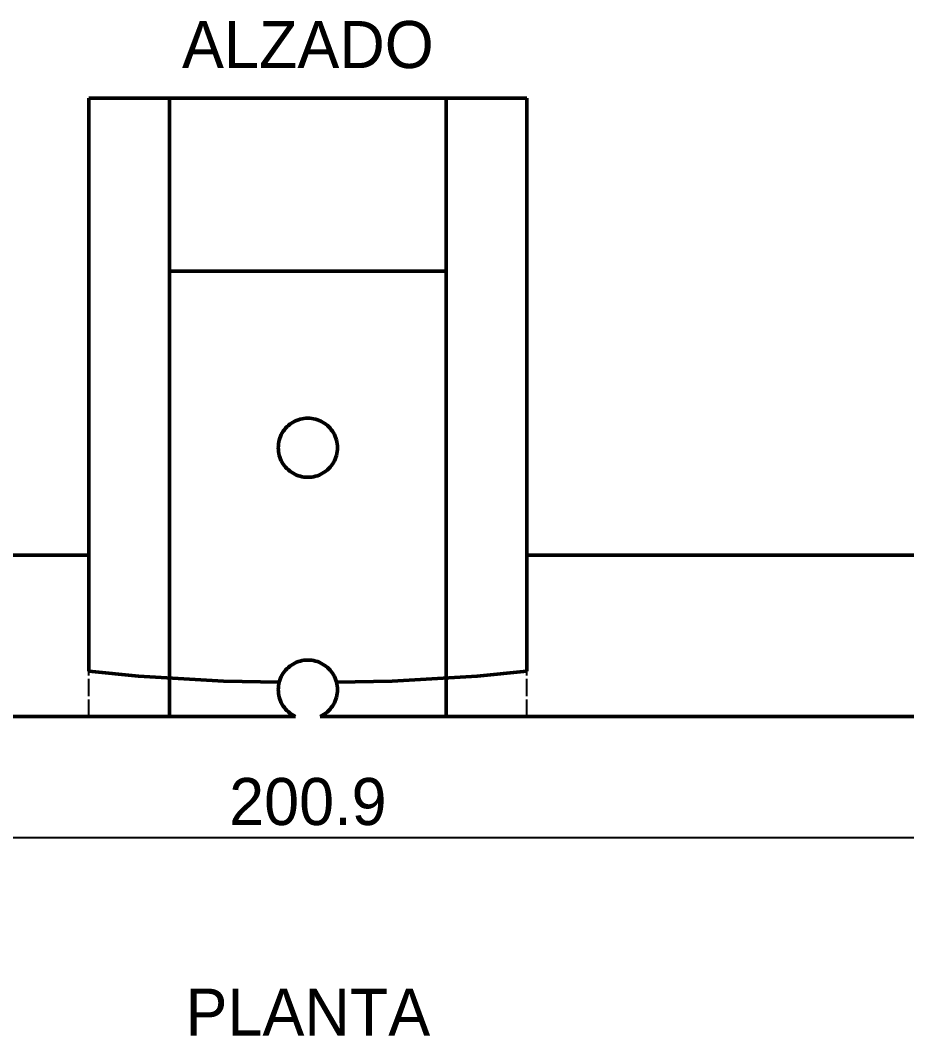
# Model space of a CAD drawing. Header units: millimetres. Extents: x 0 to 594, y 0 to 420.
# Drawn here: x 140.4 to 206.3, y 216.9 to 292.5 of the extents above; entities that cross this region are included whole.
import ezdxf
from ezdxf.enums import TextEntityAlignment as Align

# ---------------------------------------------------------------- set-up
doc = ezdxf.new("R2010")
doc.units = ezdxf.units.MM
doc.linetypes.add('DASHED', pattern=[1.524, 1.27, -0.254])
for name, color, linetype, lineweight in [('COTAS', 7, 'CONTINUOUS', 25), ('OCULTA', 8, 'DASHED', 25), ('TEXTO', 7, 'CONTINUOUS', 25), ('VISIBLE', 7, 'CONTINUOUS', 50)]:
    doc.layers.add(name, color=color, linetype=linetype, lineweight=lineweight)
doc.dimstyles.new('F3D_1000', dxfattribs={"dimtxt": 3.5, "dimasz": 2.5, "dimexe": 1.5, "dimexo": 1, "dimgap": 0.9, "dimtad": 1, "dimdec": 1, "dimdsep": 46, "dimcen": 2.5, "dimazin": 3, "dimtfac": 1, "dimtmove": 0, "dimatfit": 3})

msp = doc.modelspace()

# ---------------------------------------------------------------- linework, layer by layer
at = {"layer": 'OCULTA'}
for p, q in [((145.446, 240.691), (145.446, 286.691)), ((145.446, 286.691), (145.446, 286.691)), ((145.446, 286.691), (178.046, 286.691)), ((151.446, 286.691), (151.446, 286.691)), ((172.046, 286.691), (172.046, 286.691)), ((178.046, 240.691), (178.046, 286.691)), ((178.046, 286.691), (178.046, 286.691)), ((151.446, 240.691), (151.446, 273.836)), ((172.046, 240.691), (172.046, 273.836)), ((160.092, 262.142), (160.19, 262.247)), ((160.092, 262.142), (160.19, 262.247)), ((160.19, 262.247), (160.295, 262.345)), ((160.19, 262.247), (160.295, 262.345)), ((160.295, 262.345), (160.407, 262.437)), ((160.295, 262.345), (160.407, 262.437)), ((160.407, 262.437), (160.524, 262.52)), ((160.407, 262.437), (160.524, 262.52)), ((160.524, 262.52), (160.646, 262.596)), ((160.524, 262.52), (160.646, 262.596)), ((160.646, 262.596), (160.773, 262.664)), ((160.646, 262.596), (160.773, 262.664)), ((160.773, 262.664), (160.904, 262.724)), ((160.773, 262.664), (160.904, 262.724)), ((160.904, 262.724), (161.039, 262.774)), ((160.904, 262.724), (161.039, 262.774)), ((161.039, 262.774), (161.176, 262.816)), ((161.039, 262.774), (161.176, 262.816)), ((161.176, 262.816), (161.317, 262.849)), ((161.176, 262.816), (161.317, 262.849)), ((161.317, 262.849), (161.459, 262.872)), ((161.317, 262.849), (161.459, 262.872)), ((161.459, 262.872), (161.602, 262.887)), ((161.459, 262.872), (161.602, 262.887)), ((161.602, 262.887), (161.746, 262.891)), ((161.602, 262.887), (161.746, 262.891)), ((161.746, 262.891), (161.89, 262.887)), ((161.746, 262.891), (161.89, 262.887)), ((162.033, 262.872), (161.89, 262.887)), ((162.033, 262.872), (161.89, 262.887)), ((162.033, 262.872), (162.175, 262.849)), ((162.033, 262.872), (162.175, 262.849)), ((162.315, 262.816), (162.175, 262.849)), ((162.315, 262.816), (162.175, 262.849)), ((162.453, 262.774), (162.315, 262.816)), ((162.453, 262.774), (162.315, 262.816)), ((162.453, 262.774), (162.588, 262.724)), ((162.453, 262.774), (162.588, 262.724)), ((162.719, 262.664), (162.588, 262.724)), ((162.719, 262.664), (162.588, 262.724)), ((162.846, 262.596), (162.719, 262.664)), ((162.846, 262.596), (162.719, 262.664)), ((162.846, 262.596), (162.968, 262.52)), ((162.846, 262.596), (162.968, 262.52)), ((163.085, 262.437), (162.968, 262.52)), ((163.085, 262.437), (162.968, 262.52)), ((163.196, 262.345), (163.085, 262.437)), ((163.196, 262.345), (163.085, 262.437)), ((163.301, 262.247), (163.196, 262.345)), ((163.301, 262.247), (163.196, 262.345)), ((163.301, 262.247), (163.4, 262.142)), ((163.301, 262.247), (163.4, 262.142)), ((159.713, 261.533), (159.663, 261.398)), ((159.663, 261.398), (159.713, 261.533)), ((159.713, 261.533), (159.773, 261.664)), ((159.713, 261.533), (159.773, 261.664)), ((159.773, 261.664), (159.841, 261.791)), ((159.773, 261.664), (159.841, 261.791)), ((159.841, 261.791), (159.917, 261.913)), ((159.841, 261.791), (159.917, 261.913)), ((159.917, 261.913), (160, 262.031)), ((159.917, 261.913), (160, 262.031)), ((160, 262.031), (160.092, 262.142)), ((160, 262.031), (160.092, 262.142)), ((163.491, 262.031), (163.4, 262.142)), ((163.491, 262.031), (163.4, 262.142)), ((163.575, 261.913), (163.491, 262.031)), ((163.575, 261.913), (163.491, 262.031)), ((163.651, 261.791), (163.575, 261.913)), ((163.651, 261.791), (163.575, 261.913)), ((163.719, 261.664), (163.651, 261.791)), ((163.719, 261.664), (163.651, 261.791)), ((163.778, 261.533), (163.719, 261.664)), ((163.778, 261.533), (163.719, 261.664)), ((163.778, 261.533), (163.829, 261.398)), ((163.829, 261.398), (163.778, 261.533)), ((159.546, 260.691), (159.551, 260.835)), ((159.546, 260.691), (159.551, 260.835)), ((159.551, 260.547), (159.546, 260.691)), ((159.551, 260.547), (159.546, 260.691)), ((159.551, 260.835), (159.565, 260.978)), ((159.551, 260.835), (159.565, 260.978)), ((159.565, 260.978), (159.588, 261.12)), ((159.565, 260.978), (159.588, 261.12)), ((159.588, 261.12), (159.621, 261.261)), ((159.588, 261.12), (159.621, 261.261)), ((159.621, 261.261), (159.663, 261.398)), ((159.621, 261.261), (159.663, 261.398)), ((163.871, 261.261), (163.829, 261.398)), ((163.871, 261.261), (163.829, 261.398)), ((163.904, 261.12), (163.871, 261.261)), ((163.904, 261.12), (163.871, 261.261)), ((163.927, 260.978), (163.904, 261.12)), ((163.927, 260.978), (163.904, 261.12)), ((163.941, 260.835), (163.927, 260.978)), ((163.941, 260.835), (163.927, 260.978)), ((163.946, 260.691), (163.941, 260.835)), ((163.946, 260.691), (163.941, 260.835)), ((163.941, 260.547), (163.946, 260.691)), ((163.941, 260.547), (163.946, 260.691)), ((159.565, 260.404), (159.551, 260.547)), ((159.565, 260.404), (159.551, 260.547)), ((159.588, 260.262), (159.565, 260.404)), ((159.588, 260.262), (159.565, 260.404)), ((159.621, 260.122), (159.588, 260.262)), ((159.621, 260.122), (159.588, 260.262)), ((159.663, 259.984), (159.621, 260.122)), ((159.663, 259.984), (159.621, 260.122)), ((159.663, 259.984), (159.713, 259.849)), ((159.713, 259.849), (159.663, 259.984)), ((163.829, 259.984), (163.778, 259.849)), ((163.778, 259.849), (163.829, 259.984)), ((163.829, 259.984), (163.871, 260.122)), ((163.829, 259.984), (163.871, 260.122)), ((163.871, 260.122), (163.904, 260.262)), ((163.871, 260.122), (163.904, 260.262)), ((163.904, 260.262), (163.927, 260.404)), ((163.904, 260.262), (163.927, 260.404)), ((163.927, 260.404), (163.941, 260.547)), ((163.927, 260.404), (163.941, 260.547)), ((159.773, 259.718), (159.713, 259.849)), ((159.773, 259.718), (159.713, 259.849)), ((159.773, 259.718), (159.841, 259.591)), ((159.773, 259.718), (159.841, 259.591)), ((159.917, 259.469), (159.841, 259.591)), ((159.917, 259.469), (159.841, 259.591)), ((160, 259.352), (159.917, 259.469)), ((160, 259.352), (159.917, 259.469)), ((160.092, 259.241), (160, 259.352)), ((160.092, 259.241), (160, 259.352)), ((160.092, 259.241), (160.19, 259.136)), ((160.092, 259.241), (160.19, 259.136)), ((163.301, 259.136), (163.4, 259.241)), ((163.301, 259.136), (163.4, 259.241)), ((163.4, 259.241), (163.491, 259.352)), ((163.4, 259.241), (163.491, 259.352)), ((163.491, 259.352), (163.575, 259.469)), ((163.491, 259.352), (163.575, 259.469)), ((163.575, 259.469), (163.651, 259.591)), ((163.575, 259.469), (163.651, 259.591)), ((163.651, 259.591), (163.719, 259.718)), ((163.651, 259.591), (163.719, 259.718)), ((163.719, 259.718), (163.778, 259.849)), ((163.719, 259.718), (163.778, 259.849)), ((160.295, 259.037), (160.19, 259.136)), ((160.295, 259.037), (160.19, 259.136)), ((160.407, 258.946), (160.295, 259.037)), ((160.407, 258.946), (160.295, 259.037)), ((160.524, 258.862), (160.407, 258.946)), ((160.524, 258.862), (160.407, 258.946)), ((160.646, 258.786), (160.524, 258.862)), ((160.646, 258.786), (160.524, 258.862)), ((160.773, 258.718), (160.646, 258.786)), ((160.773, 258.718), (160.646, 258.786)), ((160.904, 258.659), (160.773, 258.718)), ((160.904, 258.659), (160.773, 258.718)), ((160.904, 258.659), (161.039, 258.608)), ((160.904, 258.659), (161.039, 258.608)), ((161.176, 258.566), (161.039, 258.608)), ((161.176, 258.566), (161.039, 258.608)), ((161.176, 258.566), (161.317, 258.534)), ((161.176, 258.566), (161.317, 258.534)), ((161.317, 258.534), (161.459, 258.51)), ((161.317, 258.534), (161.459, 258.51)), ((161.459, 258.51), (161.602, 258.496)), ((161.459, 258.51), (161.602, 258.496)), ((161.602, 258.496), (161.746, 258.491)), ((161.602, 258.496), (161.746, 258.491)), ((161.746, 258.491), (161.89, 258.496)), ((161.746, 258.491), (161.89, 258.496)), ((161.89, 258.496), (162.033, 258.51)), ((161.89, 258.496), (162.033, 258.51)), ((162.033, 258.51), (162.175, 258.534)), ((162.033, 258.51), (162.175, 258.534)), ((162.175, 258.534), (162.315, 258.566)), ((162.175, 258.534), (162.315, 258.566)), ((162.315, 258.566), (162.453, 258.608)), ((162.315, 258.566), (162.453, 258.608)), ((162.453, 258.608), (162.588, 258.659)), ((162.453, 258.608), (162.588, 258.659)), ((162.588, 258.659), (162.719, 258.718)), ((162.588, 258.659), (162.719, 258.718)), ((162.719, 258.718), (162.846, 258.786)), ((162.719, 258.718), (162.846, 258.786)), ((162.846, 258.786), (162.968, 258.862)), ((162.846, 258.786), (162.968, 258.862)), ((162.968, 258.862), (163.085, 258.946)), ((162.968, 258.862), (163.085, 258.946)), ((163.085, 258.946), (163.196, 259.037)), ((163.085, 258.946), (163.196, 259.037)), ((163.196, 259.037), (163.301, 259.136)), ((163.196, 259.037), (163.301, 259.136)), ((136.874, 252.691), (140.654, 252.691)), ((140.654, 252.691), (144.457, 252.691)), ((144.457, 252.691), (145.446, 252.691)), ((145.446, 240.691), (145.446, 252.691)), ((145.446, 252.691), (145.446, 252.691)), ((178.046, 240.691), (178.046, 252.691)), ((178.046, 252.691), (178.046, 252.691)), ((178.046, 252.691), (179.035, 252.691)), ((179.035, 252.691), (182.838, 252.691)), ((182.838, 252.691), (186.617, 252.691)), ((186.617, 252.691), (190.37, 252.691)), ((190.37, 252.691), (194.09, 252.691)), ((194.09, 252.691), (197.775, 252.691)), ((197.775, 252.691), (201.42, 252.691)), ((205.021, 252.691), (201.42, 252.691)), ((205.021, 252.691), (208.575, 252.691)), ((161.039, 244.774), (161.176, 244.816)), ((161.039, 244.774), (161.176, 244.816)), ((161.176, 244.816), (161.317, 244.849)), ((161.176, 244.816), (161.317, 244.849)), ((161.317, 244.849), (161.459, 244.872)), ((161.317, 244.849), (161.459, 244.872)), ((161.459, 244.872), (161.602, 244.887)), ((161.459, 244.872), (161.602, 244.887)), ((161.602, 244.887), (161.746, 244.891)), ((161.602, 244.887), (161.746, 244.891)), ((161.746, 244.891), (161.89, 244.887)), ((161.746, 244.891), (161.89, 244.887)), ((161.89, 244.887), (162.033, 244.872)), ((161.89, 244.887), (162.033, 244.872)), ((162.033, 244.872), (162.175, 244.849)), ((162.033, 244.872), (162.175, 244.849)), ((162.315, 244.816), (162.175, 244.849)), ((162.315, 244.816), (162.175, 244.849)), ((162.315, 244.816), (162.453, 244.774)), ((162.315, 244.816), (162.453, 244.774)), ((160, 244.031), (160.092, 244.142)), ((160, 244.031), (160.092, 244.142)), ((160.092, 244.142), (160.19, 244.247)), ((160.092, 244.142), (160.19, 244.247)), ((160.19, 244.247), (160.295, 244.345)), ((160.19, 244.247), (160.295, 244.345)), ((160.295, 244.345), (160.407, 244.437)), ((160.295, 244.345), (160.407, 244.437)), ((160.407, 244.437), (160.524, 244.52)), ((160.407, 244.437), (160.524, 244.52)), ((160.524, 244.52), (160.646, 244.596)), ((160.524, 244.52), (160.646, 244.596)), ((160.646, 244.596), (160.773, 244.664)), ((160.646, 244.596), (160.773, 244.664)), ((160.773, 244.664), (160.904, 244.724)), ((160.773, 244.664), (160.904, 244.724)), ((161.039, 244.774), (160.904, 244.724)), ((160.904, 244.724), (161.039, 244.774)), ((162.453, 244.774), (162.588, 244.724)), ((162.453, 244.774), (162.588, 244.724)), ((162.719, 244.664), (162.588, 244.724)), ((162.719, 244.664), (162.588, 244.724)), ((162.846, 244.596), (162.719, 244.664)), ((162.846, 244.596), (162.719, 244.664)), ((162.846, 244.596), (162.968, 244.52)), ((162.846, 244.596), (162.968, 244.52)), ((163.085, 244.437), (162.968, 244.52)), ((163.085, 244.437), (162.968, 244.52)), ((163.196, 244.345), (163.085, 244.437)), ((163.196, 244.345), (163.085, 244.437)), ((163.301, 244.247), (163.196, 244.345)), ((163.301, 244.247), (163.196, 244.345)), ((163.301, 244.247), (163.4, 244.142)), ((163.301, 244.247), (163.4, 244.142)), ((163.491, 244.031), (163.4, 244.142)), ((163.491, 244.031), (163.4, 244.142)), ((159.621, 243.261), (159.663, 243.398)), ((159.621, 243.261), (159.663, 243.398)), ((159.663, 243.398), (159.713, 243.533)), ((159.663, 243.398), (159.713, 243.533)), ((159.713, 243.533), (159.773, 243.664)), ((159.713, 243.533), (159.773, 243.664)), ((159.773, 243.664), (159.841, 243.791)), ((159.773, 243.664), (159.841, 243.791)), ((159.841, 243.791), (159.917, 243.913)), ((159.841, 243.791), (159.917, 243.913)), ((159.917, 243.913), (160, 244.031)), ((159.917, 243.913), (160, 244.031)), ((163.575, 243.913), (163.491, 244.031)), ((163.575, 243.913), (163.491, 244.031)), ((163.651, 243.791), (163.575, 243.913)), ((163.651, 243.791), (163.575, 243.913)), ((163.719, 243.664), (163.651, 243.791)), ((163.719, 243.664), (163.651, 243.791)), ((163.778, 243.533), (163.719, 243.664)), ((163.778, 243.533), (163.719, 243.664)), ((163.829, 243.398), (163.778, 243.533)), ((163.829, 243.398), (163.778, 243.533)), ((163.871, 243.261), (163.829, 243.398)), ((163.871, 243.261), (163.829, 243.398)), ((159.546, 242.691), (159.551, 242.835)), ((159.546, 242.691), (159.551, 242.835)), ((159.551, 242.547), (159.546, 242.691)), ((159.551, 242.547), (159.546, 242.691)), ((159.551, 242.835), (159.565, 242.978)), ((159.551, 242.835), (159.565, 242.978)), ((159.565, 242.404), (159.551, 242.547)), ((159.565, 242.404), (159.551, 242.547)), ((159.565, 242.978), (159.588, 243.12)), ((159.565, 242.978), (159.588, 243.12)), ((159.588, 243.12), (159.621, 243.261)), ((159.588, 243.12), (159.621, 243.261)), ((163.904, 243.12), (163.871, 243.261)), ((163.904, 243.12), (163.871, 243.261)), ((163.927, 242.978), (163.904, 243.12)), ((163.927, 242.978), (163.904, 243.12)), ((163.941, 242.835), (163.927, 242.978)), ((163.941, 242.835), (163.927, 242.978)), ((163.927, 242.404), (163.941, 242.547)), ((163.927, 242.404), (163.941, 242.547)), ((163.946, 242.691), (163.941, 242.835)), ((163.946, 242.691), (163.941, 242.835)), ((163.941, 242.547), (163.946, 242.691)), ((163.941, 242.547), (163.946, 242.691)), ((159.588, 242.262), (159.565, 242.404)), ((159.588, 242.262), (159.565, 242.404)), ((159.621, 242.122), (159.588, 242.262)), ((159.621, 242.122), (159.588, 242.262)), ((159.663, 241.984), (159.621, 242.122)), ((159.663, 241.984), (159.621, 242.122)), ((159.713, 241.849), (159.663, 241.984)), ((159.713, 241.849), (159.663, 241.984)), ((159.713, 241.849), (159.773, 241.718)), ((159.773, 241.718), (159.713, 241.849)), ((163.778, 241.849), (163.719, 241.718)), ((163.719, 241.718), (163.778, 241.849)), ((163.778, 241.849), (163.829, 241.984)), ((163.778, 241.849), (163.829, 241.984)), ((163.829, 241.984), (163.871, 242.122)), ((163.829, 241.984), (163.871, 242.122)), ((163.871, 242.122), (163.904, 242.262)), ((163.871, 242.122), (163.904, 242.262)), ((163.904, 242.262), (163.927, 242.404)), ((163.904, 242.262), (163.927, 242.404)), ((159.773, 241.718), (159.841, 241.591)), ((159.773, 241.718), (159.841, 241.591)), ((159.917, 241.469), (159.841, 241.591)), ((159.917, 241.469), (159.841, 241.591)), ((160, 241.352), (159.917, 241.469)), ((160, 241.352), (159.917, 241.469)), ((160.092, 241.241), (160, 241.352)), ((160.092, 241.241), (160, 241.352)), ((160.092, 241.241), (160.19, 241.136)), ((160.092, 241.241), (160.19, 241.136)), ((160.295, 241.037), (160.19, 241.136)), ((160.295, 241.037), (160.19, 241.136)), ((160.295, 241.037), (160.407, 240.946)), ((160.407, 240.946), (160.295, 241.037)), ((163.196, 241.037), (163.085, 240.946)), ((163.085, 240.946), (163.196, 241.037)), ((163.196, 241.037), (163.301, 241.136)), ((163.196, 241.037), (163.301, 241.136)), ((163.301, 241.136), (163.4, 241.241)), ((163.301, 241.136), (163.4, 241.241)), ((163.4, 241.241), (163.491, 241.352)), ((163.4, 241.241), (163.491, 241.352)), ((163.491, 241.352), (163.575, 241.469)), ((163.491, 241.352), (163.575, 241.469)), ((163.575, 241.469), (163.651, 241.591)), ((163.575, 241.469), (163.651, 241.591)), ((163.651, 241.591), (163.719, 241.718)), ((163.651, 241.591), (163.719, 241.718)), ((136.874, 240.691), (140.654, 240.691)), ((140.654, 240.691), (144.457, 240.691)), ((144.457, 240.691), (145.446, 240.691)), ((145.446, 240.691), (145.446, 240.691)), ((145.446, 240.691), (160.832, 240.691)), ((151.446, 240.691), (160.832, 240.691)), ((151.446, 240.691), (151.446, 240.691)), ((160.524, 240.862), (160.407, 240.946)), ((160.524, 240.862), (160.407, 240.946)), ((160.524, 240.862), (160.646, 240.786)), ((160.524, 240.862), (160.646, 240.786)), ((160.773, 240.718), (160.646, 240.786)), ((160.773, 240.718), (160.646, 240.786)), ((160.832, 240.691), (160.773, 240.718)), ((160.832, 240.691), (160.773, 240.718)), ((160.832, 240.691), (160.832, 240.691)), ((160.832, 240.691), (160.832, 240.691)), ((162.66, 240.691), (162.719, 240.718)), ((162.66, 240.691), (162.719, 240.718)), ((162.66, 240.691), (162.66, 240.691)), ((162.66, 240.691), (172.046, 240.691)), ((162.66, 240.691), (162.66, 240.691)), ((162.66, 240.691), (178.046, 240.691)), ((162.719, 240.718), (162.846, 240.786)), ((162.719, 240.718), (162.846, 240.786)), ((162.846, 240.786), (162.968, 240.862)), ((162.846, 240.786), (162.968, 240.862)), ((162.968, 240.862), (163.085, 240.946)), ((162.968, 240.862), (163.085, 240.946)), ((172.046, 240.691), (172.046, 240.691)), ((178.046, 240.691), (179.035, 240.691)), ((178.046, 240.691), (178.046, 240.691)), ((179.035, 240.691), (182.838, 240.691)), ((182.838, 240.691), (186.617, 240.691)), ((186.617, 240.691), (190.37, 240.691)), ((190.37, 240.691), (194.09, 240.691)), ((194.09, 240.691), (197.775, 240.691)), ((197.775, 240.691), (201.42, 240.691)), ((205.021, 240.691), (201.42, 240.691)), ((205.021, 240.691), (208.575, 240.691))]:
    msp.add_line(p, q, dxfattribs=at)
at = {"layer": 'VISIBLE'}
for p, q in [((145.446, 244.072), (145.446, 286.691)), ((145.446, 286.691), (151.446, 286.691)), ((145.446, 252.691), (145.446, 286.691)), ((145.446, 286.691), (145.446, 286.691)), ((145.446, 286.691), (145.446, 286.691)), ((145.446, 286.691), (178.046, 286.691)), ((151.446, 273.836), (151.446, 286.691)), ((151.446, 240.691), (151.446, 286.691)), ((151.446, 286.691), (172.046, 286.691)), ((172.046, 273.836), (172.046, 286.691)), ((172.046, 286.691), (178.046, 286.691)), ((172.046, 240.691), (172.046, 286.691)), ((178.046, 244.072), (178.046, 286.691)), ((178.046, 286.691), (178.046, 286.691)), ((178.046, 286.691), (178.046, 286.691)), ((178.046, 286.691), (178.046, 252.691)), ((151.446, 273.836), (172.046, 273.836)), ((160.092, 262.142), (160.19, 262.247)), ((160.092, 262.142), (160.19, 262.247)), ((160.19, 262.247), (160.092, 262.142)), ((160.19, 262.247), (160.295, 262.345)), ((160.19, 262.247), (160.295, 262.345)), ((160.295, 262.345), (160.19, 262.247)), ((160.19, 262.247), (160.19, 262.247)), ((160.295, 262.345), (160.407, 262.437)), ((160.295, 262.345), (160.407, 262.437)), ((160.407, 262.437), (160.295, 262.345)), ((160.295, 262.345), (160.295, 262.345)), ((160.407, 262.437), (160.524, 262.52)), ((160.407, 262.437), (160.524, 262.52)), ((160.524, 262.52), (160.407, 262.437)), ((160.407, 262.437), (160.407, 262.437)), ((160.524, 262.52), (160.646, 262.596)), ((160.524, 262.52), (160.646, 262.596)), ((160.646, 262.596), (160.524, 262.52)), ((160.524, 262.52), (160.524, 262.52)), ((160.646, 262.596), (160.773, 262.664)), ((160.646, 262.596), (160.773, 262.664)), ((160.773, 262.664), (160.646, 262.596)), ((160.646, 262.596), (160.646, 262.596)), ((160.773, 262.664), (160.904, 262.724)), ((160.773, 262.664), (160.904, 262.724)), ((160.904, 262.724), (160.773, 262.664)), ((160.773, 262.664), (160.773, 262.664)), ((160.904, 262.724), (161.039, 262.774)), ((160.904, 262.724), (161.039, 262.774)), ((161.039, 262.774), (160.904, 262.724)), ((160.904, 262.724), (160.904, 262.724)), ((161.039, 262.774), (161.176, 262.816)), ((161.039, 262.774), (161.176, 262.816)), ((161.176, 262.816), (161.039, 262.774)), ((161.039, 262.774), (161.039, 262.774)), ((161.176, 262.816), (161.317, 262.849)), ((161.176, 262.816), (161.317, 262.849)), ((161.317, 262.849), (161.176, 262.816)), ((161.176, 262.816), (161.176, 262.816)), ((161.317, 262.849), (161.459, 262.872)), ((161.317, 262.849), (161.459, 262.872)), ((161.459, 262.872), (161.317, 262.849)), ((161.317, 262.849), (161.317, 262.849)), ((161.459, 262.872), (161.602, 262.887)), ((161.459, 262.872), (161.602, 262.887)), ((161.602, 262.887), (161.459, 262.872)), ((161.459, 262.872), (161.459, 262.872)), ((161.602, 262.887), (161.746, 262.891)), ((161.602, 262.887), (161.746, 262.891)), ((161.746, 262.891), (161.602, 262.887)), ((161.602, 262.887), (161.602, 262.887)), ((161.746, 262.891), (161.89, 262.887)), ((161.746, 262.891), (161.89, 262.887)), ((161.89, 262.887), (161.746, 262.891)), ((161.746, 262.891), (161.746, 262.891)), ((162.033, 262.872), (161.89, 262.887)), ((162.033, 262.872), (161.89, 262.887)), ((162.033, 262.872), (161.89, 262.887)), ((161.89, 262.887), (161.89, 262.887)), ((162.033, 262.872), (162.175, 262.849)), ((162.033, 262.872), (162.175, 262.849)), ((162.175, 262.849), (162.033, 262.872)), ((162.033, 262.872), (162.033, 262.872)), ((162.315, 262.816), (162.175, 262.849)), ((162.315, 262.816), (162.175, 262.849)), ((162.315, 262.816), (162.175, 262.849)), ((162.175, 262.849), (162.175, 262.849)), ((162.453, 262.774), (162.315, 262.816)), ((162.453, 262.774), (162.315, 262.816)), ((162.453, 262.774), (162.315, 262.816)), ((162.315, 262.816), (162.315, 262.816)), ((162.453, 262.774), (162.588, 262.724)), ((162.453, 262.774), (162.588, 262.724)), ((162.588, 262.724), (162.453, 262.774)), ((162.453, 262.774), (162.453, 262.774)), ((162.719, 262.664), (162.588, 262.724)), ((162.719, 262.664), (162.588, 262.724)), ((162.719, 262.664), (162.588, 262.724)), ((162.588, 262.724), (162.588, 262.724)), ((162.846, 262.596), (162.719, 262.664)), ((162.846, 262.596), (162.719, 262.664)), ((162.846, 262.596), (162.719, 262.664)), ((162.719, 262.664), (162.719, 262.664)), ((162.846, 262.596), (162.968, 262.52)), ((162.846, 262.596), (162.968, 262.52)), ((162.968, 262.52), (162.846, 262.596)), ((162.846, 262.596), (162.846, 262.596)), ((163.085, 262.437), (162.968, 262.52)), ((163.085, 262.437), (162.968, 262.52)), ((163.085, 262.437), (162.968, 262.52)), ((162.968, 262.52), (162.968, 262.52)), ((163.196, 262.345), (163.085, 262.437)), ((163.196, 262.345), (163.085, 262.437)), ((163.196, 262.345), (163.085, 262.437)), ((163.085, 262.437), (163.085, 262.437)), ((163.301, 262.247), (163.196, 262.345)), ((163.301, 262.247), (163.196, 262.345)), ((163.301, 262.247), (163.196, 262.345)), ((163.196, 262.345), (163.196, 262.345)), ((163.301, 262.247), (163.4, 262.142)), ((163.301, 262.247), (163.4, 262.142)), ((163.301, 262.247), (163.301, 262.247)), ((163.4, 262.142), (163.301, 262.247)), ((159.663, 261.398), (159.713, 261.533)), ((159.663, 261.398), (159.713, 261.533)), ((159.713, 261.533), (159.663, 261.398)), ((159.713, 261.533), (159.773, 261.664)), ((159.713, 261.533), (159.773, 261.664)), ((159.773, 261.664), (159.713, 261.533)), ((159.713, 261.533), (159.713, 261.533)), ((159.773, 261.664), (159.841, 261.791)), ((159.773, 261.664), (159.841, 261.791)), ((159.841, 261.791), (159.773, 261.664)), ((159.773, 261.664), (159.773, 261.664)), ((159.841, 261.791), (159.917, 261.913)), ((159.841, 261.791), (159.917, 261.913)), ((159.917, 261.913), (159.841, 261.791)), ((159.841, 261.791), (159.841, 261.791)), ((159.917, 261.913), (160, 262.031)), ((160, 262.031), (159.917, 261.913)), ((160, 262.031), (159.917, 261.913)), ((159.917, 261.913), (159.917, 261.913)), ((160, 262.031), (160.092, 262.142)), ((160, 262.031), (160.092, 262.142)), ((160.092, 262.142), (160, 262.031)), ((160, 262.031), (160, 262.031)), ((160.092, 262.142), (160.092, 262.142)), ((163.491, 262.031), (163.4, 262.142)), ((163.491, 262.031), (163.4, 262.142)), ((163.491, 262.031), (163.4, 262.142)), ((163.4, 262.142), (163.4, 262.142)), ((163.575, 261.913), (163.491, 262.031)), ((163.491, 262.031), (163.575, 261.913)), ((163.575, 261.913), (163.491, 262.031)), ((163.491, 262.031), (163.491, 262.031)), ((163.651, 261.791), (163.575, 261.913)), ((163.651, 261.791), (163.575, 261.913)), ((163.651, 261.791), (163.575, 261.913)), ((163.575, 261.913), (163.575, 261.913)), ((163.719, 261.664), (163.651, 261.791)), ((163.719, 261.664), (163.651, 261.791)), ((163.719, 261.664), (163.651, 261.791)), ((163.651, 261.791), (163.651, 261.791)), ((163.778, 261.533), (163.719, 261.664)), ((163.778, 261.533), (163.719, 261.664)), ((163.778, 261.533), (163.719, 261.664)), ((163.719, 261.664), (163.719, 261.664)), ((163.829, 261.398), (163.778, 261.533)), ((163.829, 261.398), (163.778, 261.533)), ((163.829, 261.398), (163.778, 261.533)), ((163.778, 261.533), (163.778, 261.533)), ((159.546, 260.691), (159.551, 260.835)), ((159.546, 260.691), (159.551, 260.835)), ((159.551, 260.835), (159.546, 260.691)), ((159.551, 260.547), (159.546, 260.691)), ((159.551, 260.547), (159.546, 260.691)), ((159.546, 260.691), (159.546, 260.691)), ((159.546, 260.691), (159.551, 260.547)), ((159.551, 260.835), (159.565, 260.978)), ((159.551, 260.835), (159.565, 260.978)), ((159.565, 260.978), (159.551, 260.835)), ((159.551, 260.835), (159.551, 260.835)), ((159.565, 260.978), (159.588, 261.12)), ((159.565, 260.978), (159.588, 261.12)), ((159.588, 261.12), (159.565, 260.978)), ((159.565, 260.978), (159.565, 260.978)), ((159.588, 261.12), (159.621, 261.261)), ((159.588, 261.12), (159.621, 261.261)), ((159.621, 261.261), (159.588, 261.12)), ((159.588, 261.12), (159.588, 261.12)), ((159.621, 261.261), (159.663, 261.398)), ((159.621, 261.261), (159.663, 261.398)), ((159.663, 261.398), (159.621, 261.261)), ((159.621, 261.261), (159.621, 261.261)), ((159.663, 261.398), (159.663, 261.398)), ((163.871, 261.261), (163.829, 261.398)), ((163.871, 261.261), (163.829, 261.398)), ((163.871, 261.261), (163.829, 261.398)), ((163.829, 261.398), (163.829, 261.398)), ((163.904, 261.12), (163.871, 261.261)), ((163.904, 261.12), (163.871, 261.261)), ((163.904, 261.12), (163.871, 261.261)), ((163.871, 261.261), (163.871, 261.261)), ((163.927, 260.978), (163.904, 261.12)), ((163.927, 260.978), (163.904, 261.12)), ((163.927, 260.978), (163.904, 261.12)), ((163.904, 261.12), (163.904, 261.12)), ((163.941, 260.835), (163.927, 260.978)), ((163.941, 260.835), (163.927, 260.978)), ((163.941, 260.835), (163.927, 260.978)), ((163.927, 260.978), (163.927, 260.978)), ((163.946, 260.691), (163.941, 260.835)), ((163.946, 260.691), (163.941, 260.835)), ((163.946, 260.691), (163.941, 260.835)), ((163.941, 260.835), (163.941, 260.835)), ((163.941, 260.547), (163.946, 260.691)), ((163.941, 260.547), (163.946, 260.691)), ((163.941, 260.547), (163.946, 260.691)), ((163.946, 260.691), (163.946, 260.691)), ((159.565, 260.404), (159.551, 260.547)), ((159.565, 260.404), (159.551, 260.547)), ((159.551, 260.547), (159.551, 260.547)), ((159.551, 260.547), (159.565, 260.404)), ((159.588, 260.262), (159.565, 260.404)), ((159.588, 260.262), (159.565, 260.404)), ((159.565, 260.404), (159.565, 260.404)), ((159.565, 260.404), (159.588, 260.262)), ((159.621, 260.122), (159.588, 260.262)), ((159.621, 260.122), (159.588, 260.262)), ((159.588, 260.262), (159.588, 260.262)), ((159.588, 260.262), (159.621, 260.122)), ((159.663, 259.984), (159.621, 260.122)), ((159.663, 259.984), (159.621, 260.122)), ((159.621, 260.122), (159.621, 260.122)), ((159.621, 260.122), (159.663, 259.984)), ((159.713, 259.849), (159.663, 259.984)), ((159.713, 259.849), (159.663, 259.984)), ((159.663, 259.984), (159.663, 259.984)), ((159.663, 259.984), (159.713, 259.849)), ((163.778, 259.849), (163.829, 259.984)), ((163.778, 259.849), (163.829, 259.984)), ((163.778, 259.849), (163.829, 259.984)), ((163.829, 259.984), (163.871, 260.122)), ((163.829, 259.984), (163.871, 260.122)), ((163.829, 259.984), (163.871, 260.122)), ((163.829, 259.984), (163.829, 259.984)), ((163.871, 260.122), (163.904, 260.262)), ((163.871, 260.122), (163.904, 260.262)), ((163.871, 260.122), (163.904, 260.262)), ((163.871, 260.122), (163.871, 260.122)), ((163.904, 260.262), (163.927, 260.404)), ((163.904, 260.262), (163.927, 260.404)), ((163.904, 260.262), (163.927, 260.404)), ((163.904, 260.262), (163.904, 260.262)), ((163.927, 260.404), (163.941, 260.547)), ((163.927, 260.404), (163.941, 260.547)), ((163.927, 260.404), (163.941, 260.547)), ((163.927, 260.404), (163.927, 260.404)), ((163.941, 260.547), (163.941, 260.547)), ((159.773, 259.718), (159.713, 259.849)), ((159.773, 259.718), (159.713, 259.849)), ((159.713, 259.849), (159.713, 259.849)), ((159.713, 259.849), (159.773, 259.718)), ((159.773, 259.718), (159.841, 259.591)), ((159.773, 259.718), (159.841, 259.591)), ((159.773, 259.718), (159.773, 259.718)), ((159.773, 259.718), (159.841, 259.591)), ((159.917, 259.469), (159.841, 259.591)), ((159.917, 259.469), (159.841, 259.591)), ((159.841, 259.591), (159.841, 259.591)), ((159.841, 259.591), (159.917, 259.469)), ((160, 259.352), (159.917, 259.469)), ((160, 259.352), (159.917, 259.469)), ((159.917, 259.469), (159.917, 259.469)), ((159.917, 259.469), (160, 259.352)), ((160.092, 259.241), (160, 259.352)), ((160.092, 259.241), (160, 259.352)), ((160, 259.352), (160, 259.352)), ((160, 259.352), (160.092, 259.241)), ((160.092, 259.241), (160.19, 259.136)), ((160.092, 259.241), (160.19, 259.136)), ((160.092, 259.241), (160.092, 259.241)), ((160.092, 259.241), (160.19, 259.136)), ((163.301, 259.136), (163.4, 259.241)), ((163.301, 259.136), (163.4, 259.241)), ((163.301, 259.136), (163.4, 259.241)), ((163.4, 259.241), (163.491, 259.352)), ((163.4, 259.241), (163.491, 259.352)), ((163.4, 259.241), (163.491, 259.352)), ((163.4, 259.241), (163.4, 259.241)), ((163.491, 259.352), (163.575, 259.469)), ((163.491, 259.352), (163.575, 259.469)), ((163.491, 259.352), (163.575, 259.469)), ((163.491, 259.352), (163.491, 259.352)), ((163.575, 259.469), (163.651, 259.591)), ((163.575, 259.469), (163.651, 259.591)), ((163.575, 259.469), (163.651, 259.591)), ((163.575, 259.469), (163.575, 259.469)), ((163.651, 259.591), (163.719, 259.718)), ((163.651, 259.591), (163.719, 259.718)), ((163.651, 259.591), (163.719, 259.718)), ((163.651, 259.591), (163.651, 259.591)), ((163.719, 259.718), (163.778, 259.849)), ((163.719, 259.718), (163.778, 259.849)), ((163.719, 259.718), (163.778, 259.849)), ((163.719, 259.718), (163.719, 259.718)), ((163.778, 259.849), (163.778, 259.849)), ((160.295, 259.037), (160.19, 259.136)), ((160.295, 259.037), (160.19, 259.136)), ((160.19, 259.136), (160.19, 259.136)), ((160.19, 259.136), (160.295, 259.037)), ((160.407, 258.946), (160.295, 259.037)), ((160.295, 259.037), (160.407, 258.946)), ((160.295, 259.037), (160.295, 259.037)), ((160.295, 259.037), (160.407, 258.946)), ((160.524, 258.862), (160.407, 258.946)), ((160.524, 258.862), (160.407, 258.946)), ((160.407, 258.946), (160.407, 258.946)), ((160.407, 258.946), (160.524, 258.862)), ((160.646, 258.786), (160.524, 258.862)), ((160.646, 258.786), (160.524, 258.862)), ((160.524, 258.862), (160.524, 258.862)), ((160.524, 258.862), (160.646, 258.786)), ((160.773, 258.718), (160.646, 258.786)), ((160.773, 258.718), (160.646, 258.786)), ((160.646, 258.786), (160.646, 258.786)), ((160.646, 258.786), (160.773, 258.718)), ((160.904, 258.659), (160.773, 258.718)), ((160.904, 258.659), (160.773, 258.718)), ((160.773, 258.718), (160.773, 258.718)), ((160.773, 258.718), (160.904, 258.659)), ((160.904, 258.659), (161.039, 258.608)), ((160.904, 258.659), (161.039, 258.608)), ((160.904, 258.659), (160.904, 258.659)), ((160.904, 258.659), (161.039, 258.608)), ((161.176, 258.566), (161.039, 258.608)), ((161.176, 258.566), (161.039, 258.608)), ((161.039, 258.608), (161.039, 258.608)), ((161.039, 258.608), (161.176, 258.566)), ((161.176, 258.566), (161.317, 258.534)), ((161.176, 258.566), (161.317, 258.534)), ((161.176, 258.566), (161.176, 258.566)), ((161.176, 258.566), (161.317, 258.534)), ((161.317, 258.534), (161.459, 258.51)), ((161.317, 258.534), (161.459, 258.51)), ((161.317, 258.534), (161.317, 258.534)), ((161.317, 258.534), (161.459, 258.51)), ((161.459, 258.51), (161.602, 258.496)), ((161.459, 258.51), (161.602, 258.496)), ((161.459, 258.51), (161.459, 258.51)), ((161.459, 258.51), (161.602, 258.496)), ((161.602, 258.496), (161.746, 258.491)), ((161.602, 258.496), (161.746, 258.491)), ((161.602, 258.496), (161.602, 258.496)), ((161.602, 258.496), (161.746, 258.491)), ((161.746, 258.491), (161.89, 258.496)), ((161.746, 258.491), (161.89, 258.496)), ((161.746, 258.491), (161.89, 258.496)), ((161.746, 258.491), (161.746, 258.491)), ((161.89, 258.496), (162.033, 258.51)), ((161.89, 258.496), (162.033, 258.51)), ((161.89, 258.496), (162.033, 258.51)), ((161.89, 258.496), (161.89, 258.496)), ((162.033, 258.51), (162.175, 258.534)), ((162.033, 258.51), (162.175, 258.534)), ((162.033, 258.51), (162.175, 258.534)), ((162.033, 258.51), (162.033, 258.51)), ((162.175, 258.534), (162.315, 258.566)), ((162.175, 258.534), (162.315, 258.566)), ((162.175, 258.534), (162.315, 258.566)), ((162.175, 258.534), (162.175, 258.534)), ((162.315, 258.566), (162.453, 258.608)), ((162.315, 258.566), (162.453, 258.608)), ((162.315, 258.566), (162.453, 258.608)), ((162.315, 258.566), (162.315, 258.566)), ((162.453, 258.608), (162.588, 258.659)), ((162.453, 258.608), (162.588, 258.659)), ((162.453, 258.608), (162.588, 258.659)), ((162.453, 258.608), (162.453, 258.608)), ((162.588, 258.659), (162.719, 258.718)), ((162.588, 258.659), (162.719, 258.718)), ((162.588, 258.659), (162.719, 258.718)), ((162.588, 258.659), (162.588, 258.659)), ((162.719, 258.718), (162.846, 258.786)), ((162.719, 258.718), (162.846, 258.786)), ((162.719, 258.718), (162.846, 258.786)), ((162.719, 258.718), (162.719, 258.718)), ((162.846, 258.786), (162.968, 258.862)), ((162.846, 258.786), (162.968, 258.862)), ((162.846, 258.786), (162.968, 258.862)), ((162.846, 258.786), (162.846, 258.786)), ((162.968, 258.862), (163.085, 258.946)), ((162.968, 258.862), (163.085, 258.946)), ((162.968, 258.862), (163.085, 258.946)), ((162.968, 258.862), (162.968, 258.862)), ((163.085, 258.946), (163.196, 259.037)), ((163.196, 259.037), (163.085, 258.946)), ((163.085, 258.946), (163.196, 259.037)), ((163.085, 258.946), (163.085, 258.946)), ((163.196, 259.037), (163.301, 259.136)), ((163.196, 259.037), (163.301, 259.136)), ((163.196, 259.037), (163.301, 259.136)), ((163.196, 259.037), (163.196, 259.037)), ((163.301, 259.136), (163.301, 259.136)), ((61.287, 252.691), (145.446, 252.691)), ((140.06, 252.691), (145.446, 252.691)), ((145.446, 244.072), (145.446, 252.691)), ((145.446, 252.691), (145.446, 252.691)), ((145.446, 252.691), (145.446, 252.691)), ((145.446, 252.691), (145.446, 252.691)), ((145.446, 252.691), (145.446, 252.691)), ((145.446, 252.691), (145.446, 252.691)), ((145.446, 252.691), (145.446, 252.691)), ((145.446, 252.691), (145.446, 252.691)), ((145.446, 252.691), (145.446, 252.691)), ((145.446, 252.691), (145.446, 252.691)), ((145.446, 252.691), (145.446, 252.691)), ((145.446, 252.691), (145.446, 252.691)), ((145.446, 252.691), (145.446, 252.691)), ((145.446, 252.691), (145.446, 252.691)), ((145.446, 252.691), (145.446, 252.691)), ((145.446, 252.691), (145.446, 252.691)), ((145.446, 252.691), (145.446, 252.691)), ((178.046, 244.072), (178.046, 252.691)), ((178.046, 252.691), (183.016, 252.691)), ((178.046, 252.691), (178.046, 252.691)), ((178.046, 252.691), (178.046, 252.691)), ((178.046, 252.691), (178.046, 252.691)), ((178.046, 252.691), (178.046, 252.691)), ((178.046, 252.691), (178.046, 252.691)), ((178.046, 252.691), (178.046, 252.691)), ((178.046, 252.691), (178.046, 252.691)), ((178.046, 252.691), (178.046, 252.691)), ((178.046, 252.691), (178.046, 252.691)), ((178.046, 252.691), (178.046, 252.691)), ((178.046, 252.691), (178.046, 252.691)), ((178.046, 252.691), (178.046, 252.691)), ((178.046, 252.691), (178.046, 252.691)), ((178.046, 252.691), (178.046, 252.691)), ((178.046, 252.691), (178.046, 252.691)), ((178.046, 252.691), (178.046, 252.691)), ((178.046, 252.691), (262.205, 252.691)), ((183.016, 252.691), (183.432, 252.691)), ((190.106, 252.691), (183.432, 252.691)), ((190.106, 252.691), (190.515, 252.691)), ((190.515, 252.691), (197.074, 252.691)), ((197.074, 252.691), (197.476, 252.691)), ((197.476, 252.691), (203.89, 252.691)), ((203.89, 252.691), (204.284, 252.691)), ((210.526, 252.691), (204.284, 252.691)), ((161.039, 244.774), (161.176, 244.816)), ((161.039, 244.774), (161.176, 244.816)), ((161.176, 244.816), (161.039, 244.774)), ((161.176, 244.816), (161.317, 244.849)), ((161.176, 244.816), (161.317, 244.849)), ((161.317, 244.849), (161.176, 244.816)), ((161.176, 244.816), (161.176, 244.816)), ((161.317, 244.849), (161.459, 244.872)), ((161.317, 244.849), (161.459, 244.872)), ((161.459, 244.872), (161.317, 244.849)), ((161.317, 244.849), (161.317, 244.849)), ((161.459, 244.872), (161.602, 244.887)), ((161.459, 244.872), (161.602, 244.887)), ((161.602, 244.887), (161.459, 244.872)), ((161.459, 244.872), (161.459, 244.872)), ((161.602, 244.887), (161.746, 244.891)), ((161.602, 244.887), (161.746, 244.891)), ((161.746, 244.891), (161.602, 244.887)), ((161.602, 244.887), (161.602, 244.887)), ((161.746, 244.891), (161.89, 244.887)), ((161.746, 244.891), (161.89, 244.887)), ((161.89, 244.887), (161.746, 244.891)), ((161.746, 244.891), (161.746, 244.891)), ((161.89, 244.887), (162.033, 244.872)), ((161.89, 244.887), (162.033, 244.872)), ((162.033, 244.872), (161.89, 244.887)), ((161.89, 244.887), (161.89, 244.887)), ((162.033, 244.872), (162.175, 244.849)), ((162.033, 244.872), (162.175, 244.849)), ((162.175, 244.849), (162.033, 244.872)), ((162.033, 244.872), (162.033, 244.872)), ((162.315, 244.816), (162.175, 244.849)), ((162.315, 244.816), (162.175, 244.849)), ((162.315, 244.816), (162.175, 244.849)), ((162.175, 244.849), (162.175, 244.849)), ((162.315, 244.816), (162.453, 244.774)), ((162.315, 244.816), (162.453, 244.774)), ((162.453, 244.774), (162.315, 244.816)), ((162.315, 244.816), (162.315, 244.816)), ((145.446, 244.072), (149.147, 243.701)), ((160, 244.031), (160.092, 244.142)), ((160, 244.031), (160.092, 244.142)), ((160.092, 244.142), (160, 244.031)), ((160.092, 244.142), (160.19, 244.247)), ((160.092, 244.142), (160.19, 244.247)), ((160.19, 244.247), (160.092, 244.142)), ((160.092, 244.142), (160.092, 244.142)), ((160.19, 244.247), (160.295, 244.345)), ((160.19, 244.247), (160.295, 244.345)), ((160.295, 244.345), (160.19, 244.247)), ((160.19, 244.247), (160.19, 244.247)), ((160.295, 244.345), (160.407, 244.437)), ((160.295, 244.345), (160.407, 244.437)), ((160.407, 244.437), (160.295, 244.345)), ((160.295, 244.345), (160.295, 244.345)), ((160.407, 244.437), (160.524, 244.52)), ((160.407, 244.437), (160.524, 244.52)), ((160.524, 244.52), (160.407, 244.437)), ((160.407, 244.437), (160.407, 244.437)), ((160.524, 244.52), (160.646, 244.596)), ((160.524, 244.52), (160.646, 244.596)), ((160.646, 244.596), (160.524, 244.52)), ((160.524, 244.52), (160.524, 244.52)), ((160.646, 244.596), (160.773, 244.664)), ((160.646, 244.596), (160.773, 244.664)), ((160.773, 244.664), (160.646, 244.596)), ((160.646, 244.596), (160.646, 244.596)), ((160.773, 244.664), (160.904, 244.724)), ((160.773, 244.664), (160.904, 244.724)), ((160.904, 244.724), (160.773, 244.664)), ((160.773, 244.664), (160.773, 244.664)), ((160.904, 244.724), (161.039, 244.774)), ((160.904, 244.724), (161.039, 244.774)), ((161.039, 244.774), (160.904, 244.724)), ((160.904, 244.724), (160.904, 244.724)), ((161.039, 244.774), (161.039, 244.774)), ((162.453, 244.774), (162.588, 244.724)), ((162.453, 244.774), (162.588, 244.724)), ((162.588, 244.724), (162.453, 244.774)), ((162.453, 244.774), (162.453, 244.774)), ((162.719, 244.664), (162.588, 244.724)), ((162.719, 244.664), (162.588, 244.724)), ((162.719, 244.664), (162.588, 244.724)), ((162.588, 244.724), (162.588, 244.724)), ((162.846, 244.596), (162.719, 244.664)), ((162.846, 244.596), (162.719, 244.664)), ((162.846, 244.596), (162.719, 244.664)), ((162.719, 244.664), (162.719, 244.664)), ((162.846, 244.596), (162.968, 244.52)), ((162.846, 244.596), (162.968, 244.52)), ((162.968, 244.52), (162.846, 244.596)), ((162.846, 244.596), (162.846, 244.596)), ((163.085, 244.437), (162.968, 244.52)), ((163.085, 244.437), (162.968, 244.52)), ((163.085, 244.437), (162.968, 244.52)), ((162.968, 244.52), (162.968, 244.52)), ((163.196, 244.345), (163.085, 244.437)), ((163.196, 244.345), (163.085, 244.437)), ((163.196, 244.345), (163.085, 244.437)), ((163.085, 244.437), (163.085, 244.437)), ((163.301, 244.247), (163.196, 244.345)), ((163.301, 244.247), (163.196, 244.345)), ((163.301, 244.247), (163.196, 244.345)), ((163.196, 244.345), (163.196, 244.345)), ((163.301, 244.247), (163.4, 244.142)), ((163.301, 244.247), (163.4, 244.142)), ((163.301, 244.247), (163.301, 244.247)), ((163.4, 244.142), (163.301, 244.247)), ((163.491, 244.031), (163.4, 244.142)), ((163.491, 244.031), (163.4, 244.142)), ((163.491, 244.031), (163.4, 244.142)), ((163.4, 244.142), (163.4, 244.142)), ((174.345, 243.701), (178.046, 244.072)), ((149.147, 243.701), (155.473, 243.32)), ((155.473, 243.32), (159.615, 243.236)), ((159.621, 243.261), (159.663, 243.398)), ((159.621, 243.261), (159.663, 243.398)), ((159.663, 243.398), (159.621, 243.261)), ((159.663, 243.398), (159.713, 243.533)), ((159.663, 243.398), (159.713, 243.533)), ((159.713, 243.533), (159.663, 243.398)), ((159.663, 243.398), (159.663, 243.398)), ((159.713, 243.533), (159.773, 243.664)), ((159.713, 243.533), (159.773, 243.664)), ((159.773, 243.664), (159.713, 243.533)), ((159.713, 243.533), (159.713, 243.533)), ((159.773, 243.664), (159.841, 243.791)), ((159.773, 243.664), (159.841, 243.791)), ((159.841, 243.791), (159.773, 243.664)), ((159.773, 243.664), (159.773, 243.664)), ((159.841, 243.791), (159.917, 243.913)), ((159.917, 243.913), (159.841, 243.791)), ((159.917, 243.913), (159.841, 243.791)), ((159.841, 243.791), (159.841, 243.791)), ((159.917, 243.913), (160, 244.031)), ((159.917, 243.913), (160, 244.031)), ((160, 244.031), (159.917, 243.913)), ((159.917, 243.913), (159.917, 243.913)), ((160, 244.031), (160, 244.031)), ((163.575, 243.913), (163.491, 244.031)), ((163.575, 243.913), (163.491, 244.031)), ((163.575, 243.913), (163.491, 244.031)), ((163.491, 244.031), (163.491, 244.031)), ((163.651, 243.791), (163.575, 243.913)), ((163.575, 243.913), (163.651, 243.791)), ((163.651, 243.791), (163.575, 243.913)), ((163.575, 243.913), (163.575, 243.913)), ((163.719, 243.664), (163.651, 243.791)), ((163.719, 243.664), (163.651, 243.791)), ((163.719, 243.664), (163.651, 243.791)), ((163.651, 243.791), (163.651, 243.791)), ((163.778, 243.533), (163.719, 243.664)), ((163.778, 243.533), (163.719, 243.664)), ((163.778, 243.533), (163.719, 243.664)), ((163.719, 243.664), (163.719, 243.664)), ((163.829, 243.398), (163.778, 243.533)), ((163.829, 243.398), (163.778, 243.533)), ((163.829, 243.398), (163.778, 243.533)), ((163.778, 243.533), (163.778, 243.533)), ((163.871, 243.261), (163.829, 243.398)), ((163.871, 243.261), (163.829, 243.398)), ((163.871, 243.261), (163.829, 243.398)), ((163.829, 243.398), (163.829, 243.398)), ((163.877, 243.236), (168.018, 243.32)), ((168.018, 243.32), (174.345, 243.701)), ((159.546, 242.691), (159.551, 242.835)), ((159.546, 242.691), (159.551, 242.835)), ((159.551, 242.835), (159.546, 242.691)), ((159.551, 242.547), (159.546, 242.691)), ((159.551, 242.547), (159.546, 242.691)), ((159.546, 242.691), (159.546, 242.691)), ((159.546, 242.691), (159.551, 242.547)), ((159.551, 242.835), (159.565, 242.978)), ((159.551, 242.835), (159.565, 242.978)), ((159.565, 242.978), (159.551, 242.835)), ((159.551, 242.835), (159.551, 242.835)), ((159.565, 242.404), (159.551, 242.547)), ((159.565, 242.404), (159.551, 242.547)), ((159.551, 242.547), (159.551, 242.547)), ((159.551, 242.547), (159.565, 242.404)), ((159.565, 242.978), (159.588, 243.12)), ((159.565, 242.978), (159.588, 243.12)), ((159.588, 243.12), (159.565, 242.978)), ((159.565, 242.978), (159.565, 242.978)), ((159.588, 243.12), (159.621, 243.261)), ((159.588, 243.12), (159.615, 243.236)), ((159.615, 243.236), (159.588, 243.12)), ((159.588, 243.12), (159.588, 243.12)), ((159.615, 243.236), (159.621, 243.261)), ((159.621, 243.261), (159.615, 243.236)), ((159.621, 243.261), (159.621, 243.261)), ((163.877, 243.236), (163.871, 243.261)), ((163.904, 243.12), (163.871, 243.261)), ((163.877, 243.236), (163.871, 243.261)), ((163.871, 243.261), (163.871, 243.261)), ((163.904, 243.12), (163.877, 243.236)), ((163.904, 243.12), (163.877, 243.236)), ((163.927, 242.978), (163.904, 243.12)), ((163.927, 242.978), (163.904, 243.12)), ((163.927, 242.978), (163.904, 243.12)), ((163.904, 243.12), (163.904, 243.12)), ((163.941, 242.835), (163.927, 242.978)), ((163.941, 242.835), (163.927, 242.978)), ((163.941, 242.835), (163.927, 242.978)), ((163.927, 242.978), (163.927, 242.978)), ((163.927, 242.404), (163.941, 242.547)), ((163.927, 242.404), (163.941, 242.547)), ((163.927, 242.404), (163.941, 242.547)), ((163.946, 242.691), (163.941, 242.835)), ((163.946, 242.691), (163.941, 242.835)), ((163.946, 242.691), (163.941, 242.835)), ((163.941, 242.835), (163.941, 242.835)), ((163.941, 242.547), (163.946, 242.691)), ((163.941, 242.547), (163.946, 242.691)), ((163.941, 242.547), (163.946, 242.691)), ((163.941, 242.547), (163.941, 242.547)), ((163.946, 242.691), (163.946, 242.691)), ((159.588, 242.262), (159.565, 242.404)), ((159.565, 242.404), (159.588, 242.262)), ((159.565, 242.404), (159.565, 242.404)), ((159.565, 242.404), (159.588, 242.262)), ((159.621, 242.122), (159.588, 242.262)), ((159.621, 242.122), (159.588, 242.262)), ((159.588, 242.262), (159.588, 242.262)), ((159.588, 242.262), (159.621, 242.122)), ((159.663, 241.984), (159.621, 242.122)), ((159.663, 241.984), (159.621, 242.122)), ((159.621, 242.122), (159.621, 242.122)), ((159.621, 242.122), (159.663, 241.984)), ((159.713, 241.849), (159.663, 241.984)), ((159.713, 241.849), (159.663, 241.984)), ((159.663, 241.984), (159.663, 241.984)), ((159.663, 241.984), (159.713, 241.849)), ((159.773, 241.718), (159.713, 241.849)), ((159.773, 241.718), (159.713, 241.849)), ((159.713, 241.849), (159.713, 241.849)), ((159.713, 241.849), (159.773, 241.718)), ((163.719, 241.718), (163.778, 241.849)), ((163.719, 241.718), (163.778, 241.849)), ((163.719, 241.718), (163.778, 241.849)), ((163.778, 241.849), (163.829, 241.984)), ((163.778, 241.849), (163.829, 241.984)), ((163.778, 241.849), (163.829, 241.984)), ((163.778, 241.849), (163.778, 241.849)), ((163.829, 241.984), (163.871, 242.122)), ((163.829, 241.984), (163.871, 242.122)), ((163.829, 241.984), (163.871, 242.122)), ((163.829, 241.984), (163.829, 241.984)), ((163.871, 242.122), (163.904, 242.262)), ((163.871, 242.122), (163.904, 242.262)), ((163.871, 242.122), (163.904, 242.262)), ((163.871, 242.122), (163.871, 242.122)), ((163.927, 242.404), (163.904, 242.262)), ((163.904, 242.262), (163.908, 242.291)), ((163.904, 242.262), (163.908, 242.291)), ((163.904, 242.262), (163.904, 242.262)), ((163.908, 242.291), (163.927, 242.404)), ((163.908, 242.291), (163.927, 242.404)), ((163.927, 242.404), (163.927, 242.404)), ((159.841, 241.591), (159.773, 241.718)), ((159.773, 241.718), (159.841, 241.591)), ((159.773, 241.718), (159.773, 241.718)), ((159.773, 241.718), (159.841, 241.591)), ((159.917, 241.469), (159.841, 241.591)), ((159.917, 241.469), (159.841, 241.591)), ((159.841, 241.591), (159.841, 241.591)), ((159.841, 241.591), (159.917, 241.469)), ((159.928, 241.453), (159.917, 241.469)), ((160, 241.352), (159.917, 241.469)), ((159.917, 241.469), (159.917, 241.469)), ((159.917, 241.469), (160, 241.352)), ((160, 241.352), (159.928, 241.453)), ((160.092, 241.241), (160, 241.352)), ((160.092, 241.241), (160, 241.352)), ((160, 241.352), (160, 241.352)), ((160, 241.352), (160.092, 241.241)), ((160.092, 241.241), (160.19, 241.136)), ((160.092, 241.241), (160.19, 241.136)), ((160.092, 241.241), (160.092, 241.241)), ((160.092, 241.241), (160.19, 241.136)), ((160.295, 241.037), (160.19, 241.136)), ((160.295, 241.037), (160.19, 241.136)), ((160.19, 241.136), (160.19, 241.136)), ((160.19, 241.136), (160.295, 241.037)), ((160.407, 240.946), (160.295, 241.037)), ((160.407, 240.946), (160.295, 241.037)), ((160.295, 241.037), (160.295, 241.037)), ((160.295, 241.037), (160.407, 240.946)), ((163.085, 240.946), (163.196, 241.037)), ((163.085, 240.946), (163.196, 241.037)), ((163.085, 240.946), (163.196, 241.037)), ((163.196, 241.037), (163.301, 241.136)), ((163.196, 241.037), (163.301, 241.136)), ((163.196, 241.037), (163.301, 241.136)), ((163.196, 241.037), (163.196, 241.037)), ((163.301, 241.136), (163.4, 241.241)), ((163.301, 241.136), (163.4, 241.241)), ((163.301, 241.136), (163.301, 241.136)), ((163.301, 241.136), (163.4, 241.241)), ((163.4, 241.241), (163.491, 241.352)), ((163.4, 241.241), (163.491, 241.352)), ((163.4, 241.241), (163.491, 241.352)), ((163.4, 241.241), (163.4, 241.241)), ((163.491, 241.352), (163.575, 241.469)), ((163.491, 241.352), (163.575, 241.469)), ((163.491, 241.352), (163.575, 241.469)), ((163.491, 241.352), (163.491, 241.352)), ((163.575, 241.469), (163.651, 241.591)), ((163.575, 241.469), (163.651, 241.591)), ((163.575, 241.469), (163.651, 241.591)), ((163.575, 241.469), (163.575, 241.469)), ((163.651, 241.591), (163.719, 241.718)), ((163.651, 241.591), (163.719, 241.718)), ((163.651, 241.591), (163.719, 241.718)), ((163.651, 241.591), (163.651, 241.591)), ((163.719, 241.718), (163.719, 241.718)), ((160.832, 240.691), (61.287, 240.691)), ((138.544, 240.691), (143.87, 240.691)), ((143.87, 240.691), (144.39, 240.691)), ((144.39, 240.691), (149.786, 240.691)), ((149.786, 240.691), (150.311, 240.691)), ((150.311, 240.691), (155.753, 240.691)), ((151.446, 240.691), (160.832, 240.691)), ((155.753, 240.691), (156.28, 240.691)), ((156.28, 240.691), (160.832, 240.691)), ((160.524, 240.862), (160.407, 240.946)), ((160.524, 240.862), (160.407, 240.946)), ((160.407, 240.946), (160.407, 240.946)), ((160.407, 240.946), (160.524, 240.862)), ((160.524, 240.862), (160.646, 240.786)), ((160.524, 240.862), (160.646, 240.786)), ((160.524, 240.862), (160.524, 240.862)), ((160.524, 240.862), (160.646, 240.786)), ((160.773, 240.718), (160.646, 240.786)), ((160.646, 240.786), (160.773, 240.718)), ((160.646, 240.786), (160.646, 240.786)), ((160.646, 240.786), (160.773, 240.718)), ((160.832, 240.691), (160.773, 240.718)), ((160.832, 240.691), (160.773, 240.718)), ((160.773, 240.718), (160.773, 240.718)), ((160.773, 240.718), (160.832, 240.691)), ((160.832, 240.691), (160.832, 240.691)), ((160.832, 240.691), (160.832, 240.691)), ((162.66, 240.691), (162.719, 240.718)), ((162.66, 240.691), (162.719, 240.718)), ((162.66, 240.691), (162.719, 240.718)), ((162.66, 240.691), (167.739, 240.691)), ((162.66, 240.691), (172.046, 240.691)), ((262.205, 240.691), (162.66, 240.691)), ((162.66, 240.691), (162.66, 240.691)), ((162.66, 240.691), (162.66, 240.691)), ((162.719, 240.718), (162.846, 240.786)), ((162.846, 240.786), (162.719, 240.718)), ((162.719, 240.718), (162.846, 240.786)), ((162.719, 240.718), (162.719, 240.718)), ((162.846, 240.786), (162.968, 240.862)), ((162.846, 240.786), (162.968, 240.862)), ((162.846, 240.786), (162.968, 240.862)), ((162.846, 240.786), (162.846, 240.786)), ((162.968, 240.862), (163.085, 240.946)), ((162.968, 240.862), (163.085, 240.946)), ((162.968, 240.862), (163.085, 240.946)), ((162.968, 240.862), (162.968, 240.862)), ((163.085, 240.946), (163.085, 240.946)), ((167.739, 240.691), (168.263, 240.691)), ((168.263, 240.691), (173.706, 240.691)), ((173.706, 240.691), (174.226, 240.691)), ((174.226, 240.691), (179.621, 240.691)), ((179.621, 240.691), (180.135, 240.691)), ((180.135, 240.691), (185.461, 240.691)), ((185.461, 240.691), (185.965, 240.691)), ((191.199, 240.691), (185.965, 240.691)), ((191.199, 240.691), (191.692, 240.691)), ((191.692, 240.691), (196.81, 240.691)), ((197.29, 240.691), (196.81, 240.691)), ((197.29, 240.691), (202.272, 240.691)), ((202.272, 240.691), (202.737, 240.691)), ((207.56, 240.691), (202.737, 240.691))]:
    msp.add_line(p, q, dxfattribs=at)

# ---------------------------------------------------------------- texts
at = {"layer": 'TEXTO'}
for s, p in [('ALZADO', (161.746, 290.691)), ('PLANTA', (161.746, 218.691))]:
    msp.add_text(s, height=3.5, dxfattribs=at).set_placement(p, align=Align.MIDDLE_CENTER)

# ---------------------------------------------------------------- dimensions: what is measured, and where the dimension line sits
at = {"layer": 'COTAS'}
msp.add_linear_dim(base=(61.287, 231.691), p1=(61.287, 240.691), p2=(262.205, 240.691), dimstyle='F3D_1000', dxfattribs=at).render()

doc.saveas('drawing.dxf')
